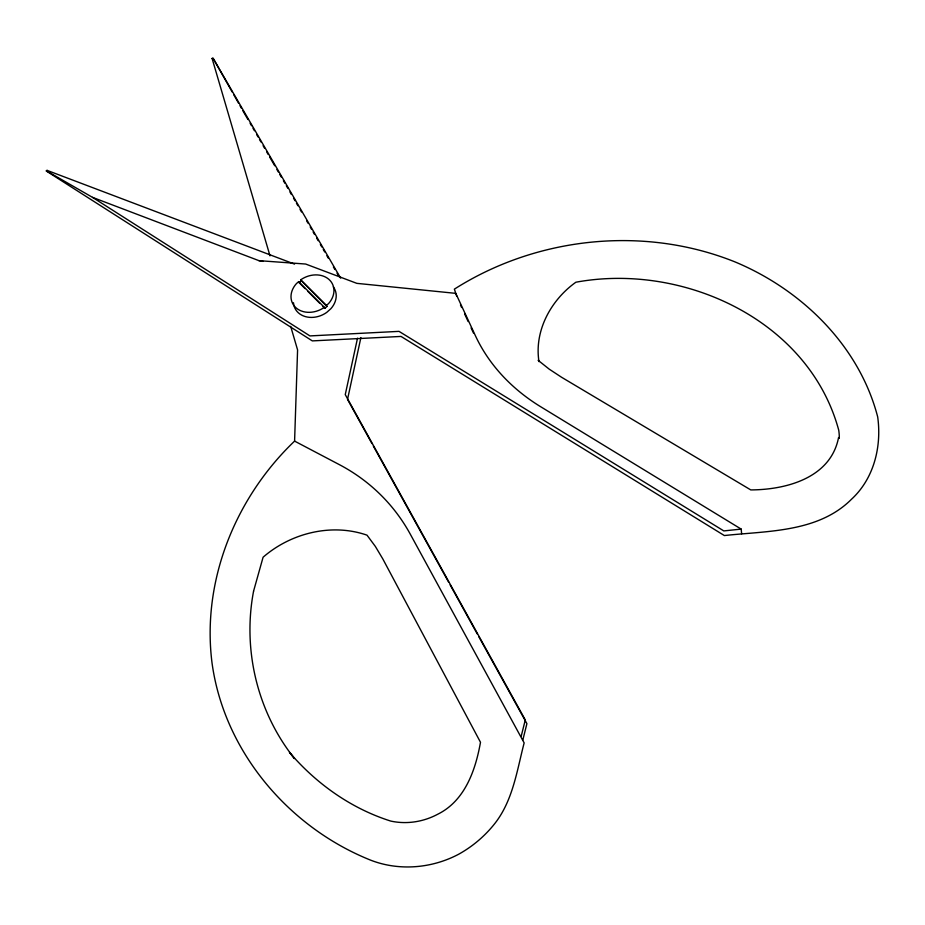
<?xml version="1.0" encoding="UTF-8"?>
<svg xmlns="http://www.w3.org/2000/svg" width="925" height="925" viewBox="0 0 925 925"><rect width="100%" height="100%" fill="white"/><g stroke="black" fill="none" stroke-linecap="round" stroke-linejoin="round"><path stroke-width="1.39" d="M294.589 441.109L339.336 464.627A221.514 193.996 -40.6 0 1 410.214 534.037L524.151 742.891C516.867 770.872 512.843 801.293 494.042 824.499C484.295 836.57 472.328 846.641 458.765 854.18C432.033 868.39 399.392 871.211 370.994 860.296C288.877 827.574 224.174 751.586 212.045 663.086C201.534 581.073 235.343 497.662 294.589 441.109L297.584 349.916L290.67 326.34M360.9 337.567L347.522 399.403L371.954 443.561M357.512 338.215L345.256 394.605L525.284 719.939L521.18 736.346M522.833 740L526.903 723.651L478.745 636.597M838.57 437.513C830.777 477.913 786.354 489.753 750.776 489.915L561.567 377.261L549.161 369.11L538.107 360.288M456.638 295.977L454.372 289.143C536.893 236.673 644.101 225.365 735.086 261.937C801.813 289.803 859.221 345.765 877.686 416.897C881.803 446.463 874.056 478.41 851.578 499.176C818.267 532.557 767.657 530.823 724.356 535.552L401.022 336.434L312.326 340.897L46.481 171.137L47.048 170.362L294.566 264.122M326.941 306.464L326.467 305.435L328.595 303.539A22.177 17.899 -24.9 0 0 328.687 279.188A22.177 17.899 -24.9 0 0 300.66 279.859L326.941 306.464L324.814 308.36L322.837 306.383M324.34 307.331L298.659 281.639L296.439 283.593A22.177 17.899 -24.9 0 0 296.243 308.013A22.177 17.899 -24.9 0 0 324.34 307.331L324.814 308.36M305.065 288.6L299.145 282.668L301.145 280.899M46.481 171.137L47.048 170.362M269.996 255.843L212.091 58.46L213.028 58.113L340.654 278.147M741.642 533.76L741.179 529.1L723.801 530.915L399.01 331.37L309.933 335.914L92.512 197.36L46.25 170.755M232.256 92.084L213.213 58.518L212.091 58.46M92.512 197.36L258.942 260.653L305.666 264.041L356.83 283.351L455.771 293.364L475.323 335.544A214.184 174.004 -9.5 0 0 540.824 406.827L741.179 529.1M258.942 260.653L263.139 261.393M300.66 279.859L326.467 305.435M308.025 291.56L319.877 303.423M242.836 110.723L247.912 119.475M250.085 123.222L251.531 125.731M252.976 128.228L254.433 130.726M256.595 134.472L258.052 136.969M259.497 139.478L260.942 141.976M263.116 145.722L264.573 148.22M266.747 151.977L268.192 154.475M269.637 156.972L274.713 165.725M276.887 169.472L278.332 171.969M279.789 174.467L281.235 176.976M283.408 180.722L284.854 183.219M286.311 185.717L287.756 188.214M289.93 191.972L291.375 194.47M293.549 198.216L294.994 200.713M296.451 203.222L297.896 205.72M300.07 209.466L301.515 211.964M306.591 220.717L308.037 223.214M310.21 226.96L311.667 229.469M313.113 231.967L314.558 234.464M316.732 238.211L318.188 240.708M320.362 244.466L321.808 246.963M323.253 249.461L324.71 251.958M326.883 255.716L328.329 258.214M333.393 266.955L334.85 269.464M337.024 273.21L338.469 275.708M233.667 94.57L238.604 103.265M240.014 105.751L241.425 108.237M373.353 446.081L448.729 582.345M450.128 584.866L477.346 634.076M298.659 281.639L299.145 282.668M460.465 304.961L461.644 307.516M464.593 313.887L468.142 321.542M471.091 327.913L473.461 333.012M538.974 361.629C534.06 330.699 551.046 299.885 575.882 282.218C683.032 262.469 808.924 319.969 838.732 430.183A67.456 57.755 -1.5 0 1 839.299 438.404M333.335 286.9A22.073 17.852 -24.9 0 1 330.907 308.661L326.675 312.442A22.073 17.852 -24.9 0 1 305.25 316.57A22.073 17.852 -24.9 0 1 293.491 302.752M253.577 591.144C242.419 649.639 257.3 711.938 294.497 758.558L289.456 752.349C316.292 783.776 351.211 808.577 390.743 821.076A68.438 64.553 -39.8 0 0 437.791 814.208C464.963 800.738 475.531 770.167 480.491 742.278L382.777 558.862L375.353 546.432L367.005 535.159C331.659 522.879 290.982 532.985 263.093 557.22L253.577 591.144"/></g></svg>
